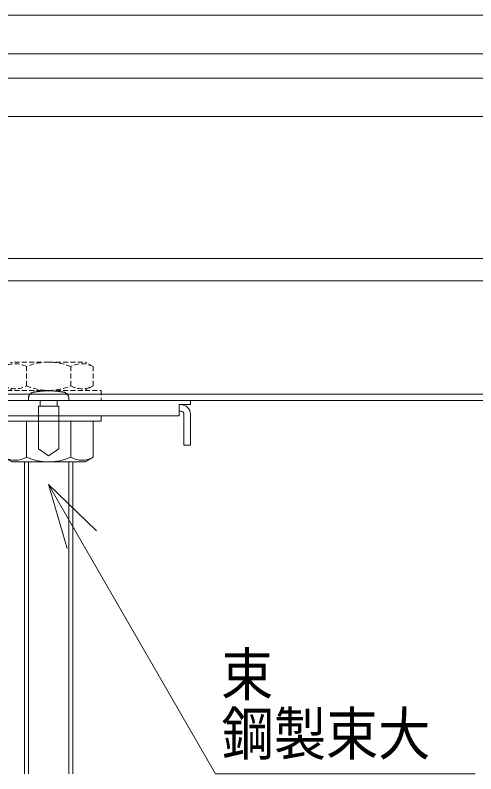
# Model space of a CAD drawing. Units: millimetres, scale not verified. Extents: x -450 to 450, y -136 to 136.
# Drawn here: x 346.34 to 369.08, y 62.45 to 99.85 of the extents above; entities that cross this region are included whole.
import ezdxf
from ezdxf.enums import TextEntityAlignment as Align

# ---------------------------------------------------------------- set-up
doc = ezdxf.new("R2010")
doc.units = ezdxf.units.MM
doc.header["$LTSCALE"] = 2
doc.linetypes.add('DASHED1', pattern=[1.8, 1.2, -0.6])
for name, color, linetype, lineweight in [('0-1_デッキ', 4, 'Continuous', 9), ('0-2_束', 4, 'Continuous', 9), ('0-3_根太', 4, 'Continuous', 9), ('0-4_文字', 4, 'Continuous', 9), ('0-6_ビス', 4, 'Continuous', 9)]:
    doc.layers.add(name, color=color, linetype=linetype, lineweight=lineweight)
doc.styles.add('ＭＳ ゴシック', font='')
doc.styles.get('ＭＳ ゴシック').set_extended_font_data('MS Gothic')

# ---------------------------------------------------------------- blocks, each defined once
blk = doc.blocks.new('グループ-36-1')
at = {"layer": '0-2_束'}
for p, q in [((10975, -4236.73), (10975, -4234.03)), ((11027, -4236.73), (10975, -4236.73)), ((10979.06, -4236.73), (10979.06, -4254.45)), ((11022.94, -4236.73), (10979.06, -4236.73)), ((10990.03, -4236.73), (10990.03, -4254.45)), ((11011.97, -4236.73), (11011.97, -4254.45)), ((11022.94, -4236.73), (11022.94, -4254.45)), ((11027, -4234.03), (11027, -4236.73)), ((10979.06, -4254.45), (10983, -4256.73)), ((11022.94, -4254.45), (11019, -4256.73)), ((11019, -4256.73), (10983, -4256.73))]:
    blk.add_line(p, q, dxfattribs=at)
for centre, radius, start, end in [((10984.54, -4244.95), 10.97, 240, 300), ((11001, -4229.14), 27.59, 246.5735, 293.4265), ((11017.45, -4244.95), 10.97, 240, 300)]:
    blk.add_arc(centre, radius, start, end, dxfattribs=at)
blk = doc.blocks.new('グループ-37-1')
at = {"layer": '0-2_束'}
for p, q in [((10931, -4226.53), (10931, -4228.53)), ((11071, -4226.53), (10931, -4226.53)), ((10931, -4228.53), (10936.5, -4228.53)), ((10936.5, -4228.53), (10936.5, -4234.03)), ((11065.5, -4228.53), (11071, -4228.53)), ((11065.5, -4228.53), (11065.5, -4234.03)), ((11071, -4228.53), (11071, -4226.53)), ((10936.5, -4234.03), (11065.5, -4234.03))]:
    blk.add_line(p, q, dxfattribs=at)
blk = doc.blocks.new('グループ-38-1')
at = {"layer": '0-2_束'}
for p, q in [((10931, -4233.33), (10931, -4248.53)), ((10934.2, -4248.53), (10934.2, -4233.33)), ((10931, -4248.53), (10934.2, -4248.53))]:
    blk.add_line(p, q, dxfattribs=at)
for radius in [4.8, 1.6]:
    blk.add_arc((10935.8, -4233.33), radius, 90, 180, dxfattribs=at)
blk = doc.blocks.new('グループ-39-1')
at = {"layer": '0-2_束'}
for p, q in [((11066.2, -4231.73), (11065.5, -4231.73)), ((11067.8, -4248.53), (11067.8, -4233.33)), ((11071, -4233.33), (11071, -4248.53)), ((11071, -4248.53), (11067.8, -4248.53))]:
    blk.add_line(p, q, dxfattribs=at)
for radius in [4.8, 1.6]:
    blk.add_arc((11066.2, -4233.33), radius, 0, 90, dxfattribs=at)
blk = doc.blocks.new('グループ-40-1')
at = {"layer": '0-2_束', "linetype": 'DASHED1'}
for p, q in [((10979.06, -4209.8), (10983, -4207.53)), ((10979.06, -4219.25), (10979.06, -4209.8)), ((11001, -4207.53), (10983, -4207.53)), ((10990.03, -4219.25), (10990.03, -4209.8)), ((11001, -4207.53), (11019, -4207.53)), ((11011.97, -4219.25), (11011.97, -4209.8)), ((11022.94, -4209.8), (11019, -4207.53)), ((11022.94, -4219.25), (11022.94, -4209.8)), ((10975, -4221.53), (10975, -4226.53)), ((11001, -4221.53), (10975, -4221.53)), ((10979.06, -4219.25), (10983, -4221.53)), ((11001, -4221.53), (10983, -4221.53)), ((11001, -4221.53), (11027, -4221.53)), ((11001, -4221.53), (11019, -4221.53)), ((11022.94, -4219.25), (11019, -4221.53)), ((11027, -4221.53), (11027, -4226.53))]:
    blk.add_line(p, q, dxfattribs=at)
for centre, radius, start, end in [((10984.54, -4219.3), 10.97, 60, 120), ((11001, -4235.12), 27.59, 90, 113.4265), ((11001, -4235.12), 27.59, 66.5735, 90), ((11017.45, -4219.3), 10.97, 60, 120), ((10984.54, -4209.75), 10.97, 240, 300), ((11001, -4193.94), 27.59, 246.5735, 270), ((11001, -4193.94), 27.59, 270, 293.4265), ((11017.45, -4209.75), 10.97, 240, 300)]:
    blk.add_arc(centre, radius, start, end, dxfattribs=at)
blk = doc.blocks.new('グループ-41-1')
at = {"layer": '0-2_束'}
blk.add_line((10935.8, -4231.73), (10936.5, -4231.73), dxfattribs=at)
for points in [[(10931, -4226.53), (10931, -4228.53), (10935.8, -4228.53)], [(11066.2, -4228.53), (11071, -4228.53), (11071, -4226.53), (10931, -4226.53)], [(10931, -4233.33), (10931, -4248.53), (10934.2, -4248.53), (10934.2, -4233.33)], [(10935.8, -4231.73), (10936.5, -4231.73), (10936.5, -4234.03), (10975, -4234.03), (10975, -4236.73), (10979.06, -4236.73), (10979.06, -4254.45), (10983, -4256.73), (11019, -4256.73), (11022.94, -4254.45), (11022.94, -4236.73), (11027, -4236.73), (11027, -4234.03), (11065.5, -4234.03), (11065.5, -4231.73), (11066.2, -4231.73)], [(11067.8, -4233.33), (11067.8, -4248.53), (11071, -4248.53), (11071, -4233.33)]]:
    blk.add_lwpolyline(points, dxfattribs=at)
for centre, radius, start, end in [((10935.8, -4233.33), 4.8, 135, 180), ((10935.8, -4233.33), 4.8, 90, 135), ((11066.2, -4233.33), 4.8, 45, 90), ((11066.2, -4233.33), 4.8, 0, 45), ((10935.8, -4233.33), 1.6, 135, 180), ((10935.8, -4233.33), 1.6, 90, 135), ((11066.2, -4233.33), 1.6, 45, 90), ((11066.2, -4233.33), 1.6, 0, 45)]:
    blk.add_arc(centre, radius, start, end, dxfattribs=at)
for name in ['グループ-40-1', 'グループ-37-1', 'グループ-38-1', 'グループ-39-1', 'グループ-36-1']:
    blk.add_blockref(name, (0, 0), dxfattribs=at)
blk = doc.blocks.new('グループ-42-1')
at = {"layer": '0-2_束'}
for p, q in [((10989, -4256.73), (10989, -4410.53)), ((10991, -4256.73), (10991, -4410.53)), ((11011, -4256.73), (11011, -4410.53)), ((11013, -4256.73), (11013, -4410.53))]:
    blk.add_line(p, q, dxfattribs=at)
blk = doc.blocks.new('グループ-43-1')
at = {"layer": '0-2_束'}
blk.add_blockref('グループ-41-1', (0, 0), dxfattribs=at)
at = {"layer": '0-4_文字'}
blk.add_blockref('グループ-42-1', (0, 0), dxfattribs=at)
blk = doc.blocks.new('グループ-48-1')
at = {"layer": '0-3_根太'}
for p, q in [((10817.8, -4156.53), (11757, -4156.53)), ((10817.8, -4167.53), (11757, -4167.53)), ((10817.8, -4223.33), (11757, -4223.33)), ((10817.8, -4226.53), (11757, -4226.53))]:
    blk.add_line(p, q, dxfattribs=at)
blk = doc.blocks.new('グループ-49-1')
at = {"layer": '0-1_デッキ', "color": 1}
for p, q in [((10761, -4036.53), (11757, -4036.53)), ((10761, -4086.53), (11757, -4086.53))]:
    blk.add_line(p, q, dxfattribs=at)
at = {"layer": '0-1_デッキ'}
for p, q in [((10761, -4055.53), (11757, -4055.53)), ((10761, -4067.53), (11757, -4067.53))]:
    blk.add_line(p, q, dxfattribs=at)
blk = doc.blocks.new('グループ-191-1')
at = {"layer": '0-6_ビス'}
for p, q in [((10996.76, -4226.53), (10996.76, -4229.33)), ((11005.24, -4229.33), (11005.24, -4226.53))]:
    blk.add_line(p, q, dxfattribs=at)
for points in [[(10993.09, -4222.5), (10993.29, -4222.44), (10993.49, -4222.38), (10993.69, -4222.35), (10993.84, -4222.32), (10993.95, -4222.31), (10994.05, -4222.3), (10994.16, -4222.28), (10994.26, -4222.27), (10994.36, -4222.26), (10994.47, -4222.25), (10994.57, -4222.23), (10994.68, -4222.22), (10994.78, -4222.21), (10994.88, -4222.19), (10994.99, -4222.18), (10995.09, -4222.17), (10995.19, -4222.15), (10995.3, -4222.14), (10995.4, -4222.13), (10995.51, -4222.11), (10995.61, -4222.1), (10995.71, -4222.09), (10995.82, -4222.07), (10995.92, -4222.06), (10996.12, -4222.03), (10996.59, -4221.98), (10997.06, -4221.93), (10997.53, -4221.88), (10998, -4221.84), (10998.47, -4221.81), (10998.94, -4221.78), (10999.41, -4221.76), (10999.88, -4221.75), (11000.35, -4221.73), (11000.82, -4221.73), (11001.29, -4221.73), (11001.76, -4221.74), (11002.23, -4221.75), (11002.71, -4221.77)], [(11002.71, -4221.77), (11003.18, -4221.79), (11003.65, -4221.82), (11004.12, -4221.85), (11004.59, -4221.89), (11005.06, -4221.94), (11005.53, -4221.99), (11006, -4222.05), (11006.1, -4222.06), (11006.21, -4222.08), (11006.31, -4222.09), (11006.41, -4222.1), (11006.52, -4222.12), (11006.62, -4222.13), (11006.73, -4222.14), (11006.83, -4222.16), (11006.93, -4222.17), (11007.04, -4222.18), (11007.14, -4222.2), (11007.25, -4222.21), (11007.35, -4222.22), (11007.45, -4222.24), (11007.56, -4222.25), (11007.66, -4222.26), (11007.76, -4222.27), (11007.87, -4222.29), (11007.97, -4222.3), (11008.08, -4222.31), (11008.18, -4222.33), (11008.35, -4222.35), (11008.55, -4222.4), (11008.76, -4222.45), (11008.96, -4222.52), (11009.16, -4222.61), (11009.35, -4222.71), (11009.54, -4222.82), (11009.72, -4222.95), (11009.9, -4223.09), (11010.07, -4223.25), (11010.22, -4223.41)], [(10991, -4226.53), (10991, -4226.48), (10991, -4226.43), (10991, -4226.38), (10991, -4226.34), (10991, -4226.29), (10991, -4226.24), (10991, -4226.19), (10991, -4226.14), (10991, -4226.1), (10991, -4226.05), (10991, -4226), (10991, -4225.95), (10991, -4225.9), (10991, -4225.85), (10991, -4225.81), (10991, -4225.76), (10991, -4225.71), (10991, -4225.66), (10991, -4225.61), (10991, -4225.57), (10991, -4225.52), (10991, -4225.36), (10991.02, -4225.15), (10991.05, -4224.94), (10991.09, -4224.74), (10991.15, -4224.53), (10991.23, -4224.32), (10991.32, -4224.12), (10991.42, -4223.92), (10991.54, -4223.73), (10991.67, -4223.54), (10991.82, -4223.37), (10991.97, -4223.21), (10992.14, -4223.05), (10992.32, -4222.92), (10992.5, -4222.79), (10992.7, -4222.68), (10992.89, -4222.58), (10993.09, -4222.5)], [(11010.22, -4223.41), (11010.36, -4223.59), (11010.49, -4223.78), (11010.61, -4223.97), (11010.71, -4224.17), (11010.79, -4224.37), (11010.86, -4224.58), (11010.92, -4224.79), (11010.96, -4225), (11010.98, -4225.2), (11011, -4225.41), (11011, -4225.53), (11011, -4225.58), (11011, -4225.63), (11011, -4225.67), (11011, -4225.72), (11011, -4225.77), (11011, -4225.82), (11011, -4225.87), (11011, -4225.91), (11011, -4225.96), (11011, -4226.01), (11011, -4226.06), (11011, -4226.11), (11011, -4226.16), (11011, -4226.2), (11011, -4226.25), (11011, -4226.3), (11011, -4226.35), (11011, -4226.4), (11011, -4226.44), (11011, -4226.49), (11010.76, -4226.53), (11009.82, -4226.53), (11008.88, -4226.53), (11007.94, -4226.53), (11007, -4226.53), (11006.06, -4226.53), (11005.12, -4226.53), (11004.18, -4226.53)], [(11004.18, -4226.53), (11003.23, -4226.53), (11002.29, -4226.53), (11001.35, -4226.53), (11000.41, -4226.53), (10999.47, -4226.53), (10998.53, -4226.53), (10997.59, -4226.53), (10996.65, -4226.53), (10995.71, -4226.53), (10994.76, -4226.53), (10993.82, -4226.53), (10992.88, -4226.53), (10991.94, -4226.53), (10991, -4226.53)]]:
    blk.add_lwpolyline(points, dxfattribs=at)
blk.add_lwpolyline([(10996, -4229.33), (10996, -4250.39), (11001, -4253.73), (11006, -4250.39), (11006, -4229.33)], close=True, dxfattribs=at)

msp = doc.modelspace()

# ---------------------------------------------------------------- linework, layer by layer
at = {"layer": '0-4_文字', "color": 7}
for q in [(347.993, 76.712), (369.045, 62.447)]:
    msp.add_line((356.229, 62.447), q, dxfattribs=at)
msp.add_lwpolyline([(348.899, 73.552), (347.993, 76.712), (350.358, 74.428)], dxfattribs=at)

# ---------------------------------------------------------------- block references
at = {"layer": '0-1_デッキ', "xscale": 0.1, "yscale": 0.1}
msp.add_blockref('グループ-49-1', (-752.107, 503.5), dxfattribs=at)
at = {"layer": '0-2_束', "xscale": 0.1, "yscale": 0.1}
msp.add_blockref('グループ-43-1', (-752.107, 503.5), dxfattribs=at)
at = {"layer": '0-3_根太', "xscale": 0.1, "yscale": 0.1}
msp.add_blockref('グループ-48-1', (-752.107, 503.5), dxfattribs=at)
at = {"layer": '0-6_ビス', "xscale": 0.1, "yscale": 0.1}
msp.add_blockref('グループ-191-1', (-752.107, 503.5), dxfattribs=at)

# ---------------------------------------------------------------- texts
at = {"layer": '0-4_文字', "color": 7, "style": 'ＭＳ ゴシック', "width": 0.9}
for s, p in [('束', (356.501, 65.665)), ('鋼製束大', (356.534, 62.743))]:
    msp.add_text(s, height=2.097, dxfattribs=at).set_placement(p, align=Align.BOTTOM_LEFT)

doc.saveas('drawing.dxf')
